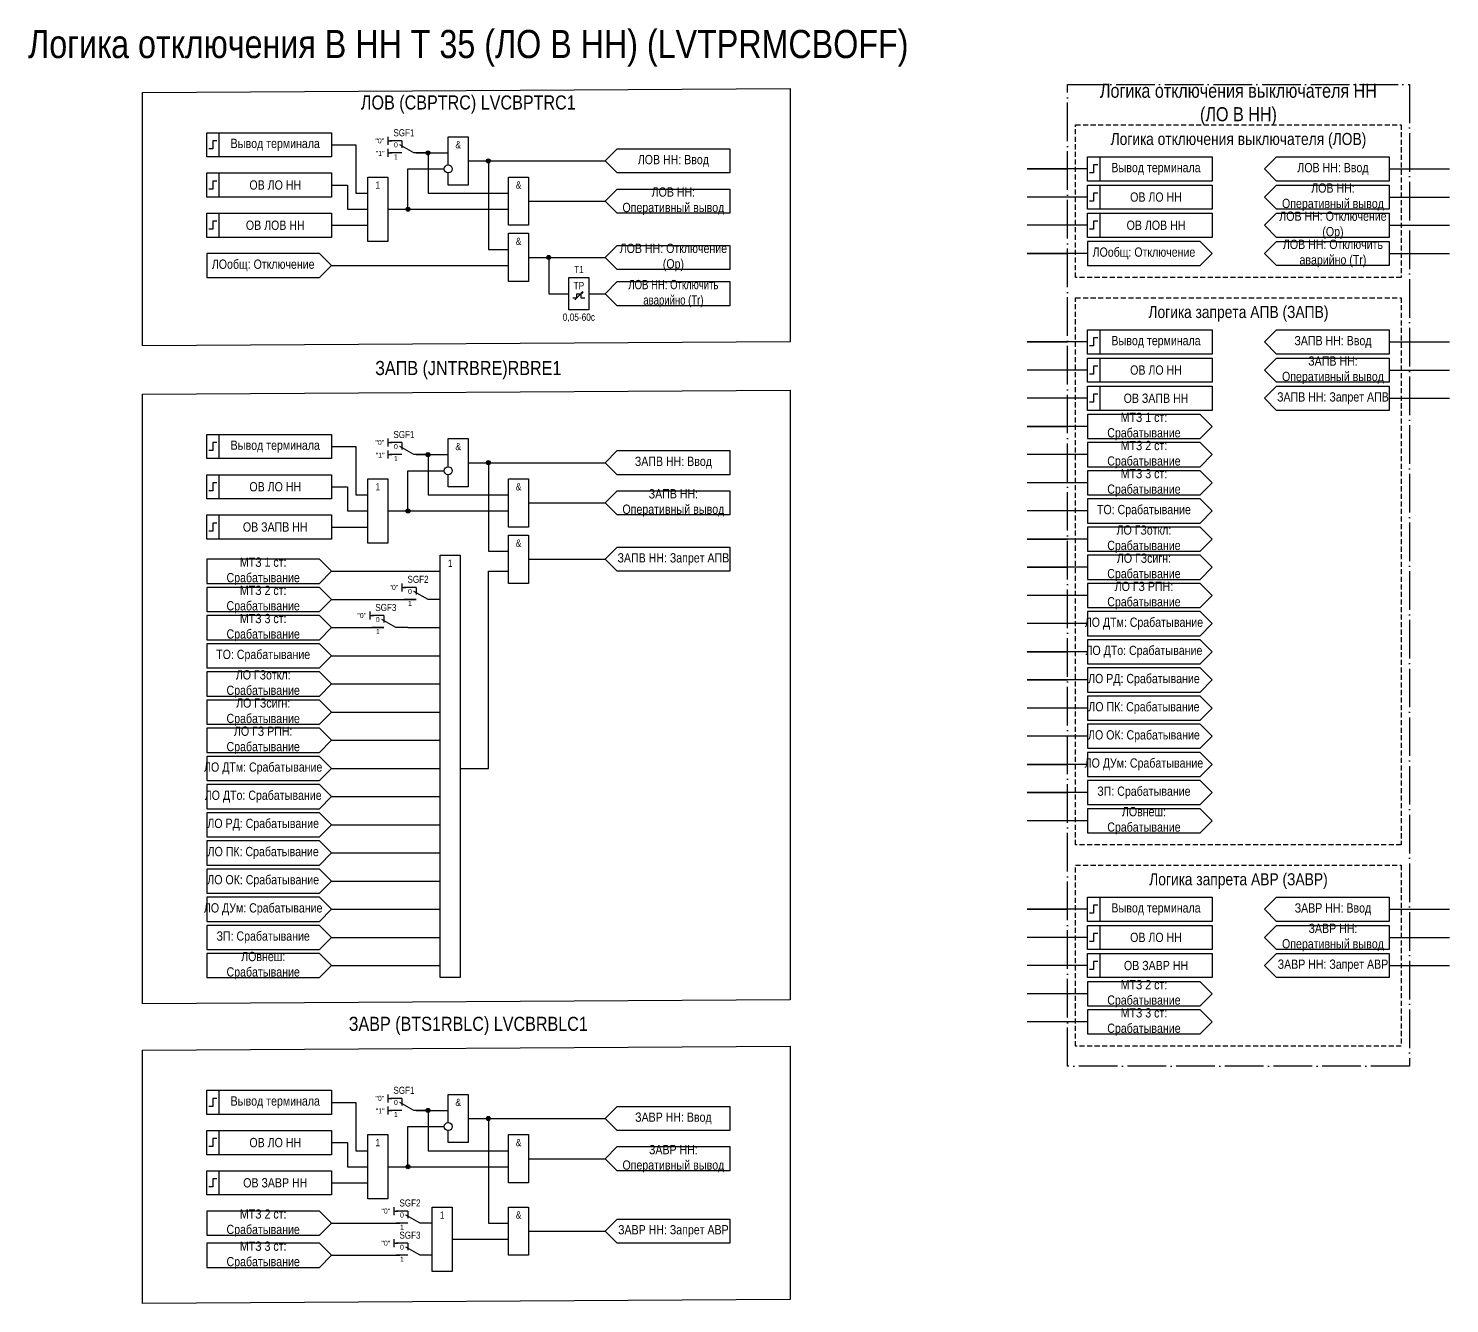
# Model space of a CAD drawing. Header units: millimetres. Extents: x -501 to 482, y 0 to 317.
# Drawn here: x -501.4 to -148, y 0 to 316.9 of the extents above; entities that cross this region are included whole.
import ezdxf
from ezdxf.enums import TextEntityAlignment as Align

# ---------------------------------------------------------------- set-up
doc = ezdxf.new("R2010")
doc.units = ezdxf.units.MM
doc.linetypes.add('ACAD_ISO04W100', pattern=[30, 24, -3, 0, -3])
doc.linetypes.add('штриховая2', pattern=[0.375, 0.25, -0.125])
doc.layers.add('TEXT', color=7, linetype='Continuous', lineweight=25)
doc.layers.add('Основная', color=7, linetype='Continuous')
doc.styles.add('2.5_Gost_RD', font='ARIALN.TTF', dxfattribs={"height": 2.5})
doc.styles.add('3.5_Gost_RD', font='ARIALN.TTF', dxfattribs={"height": 3.5})
doc.styles.add('Вывод', font='ARIALN.TTF', dxfattribs={"height": 2.5})
doc.styles.add('Компонент', font='ARIALN.TTF', dxfattribs={"height": 3.5})

# ---------------------------------------------------------------- blocks, each defined once
blk = doc.blocks.new('Точка')
at = {"ltscale": 100}
h = blk.add_hatch(color=256, dxfattribs=at)
h.dxf.hatch_style = 1
edge = h.paths.add_edge_path()
edge.add_arc((0, 0), 0.5, 0, 360)
blk.add_circle((0, 0), 0.5, dxfattribs=at)
blk = doc.blocks.new('*U958')
at = {"layer": 'Основная', "color": 0}
blk.add_line((0, 0), (7, 4), dxfattribs=at)
at = {"layer": 'Основная', "ltscale": 0.35}
blk.add_line((6, 6), (6, 2.5), dxfattribs=at)
blk = doc.blocks.new('*U985')
at = {"layer": 'Основная', "color": 0}
for p, q in [((-3, 6), (-9, 6)), ((-3, 0), (-9, 0)), ((9, 0), (3, 0))]:
    blk.add_line(p, q, dxfattribs=at)
at = {"layer": 'Основная', "ltscale": 0.25, "xscale": -1}
blk.add_blockref('*U958', (3, 0), dxfattribs=at)
at = {"layer": 'Основная'}
for tag, height, style, p in [('В1', 2.5, 'Вывод', (-14, 6)), ('ОУ', 3.5, 'Компонент', (-2, 10)), ('В2', 2.5, 'Вывод', (-6, 4)), ('В3', 2.5, 'Вывод', (-6, -2))]:
    blk.add_attdef(tag, text='', height=height, dxfattribs=dict(at, style=style)).set_placement(p, align=Align.MIDDLE_CENTER)

msp = doc.modelspace()

# ---------------------------------------------------------------- linework, layer by layer
at = {"ltscale": 100}
for p, q in [((-412, 290), (-412, 288)), ((-412, 289), (-411, 289)), ((-412, 287), (-412, 285)), ((-412, 286), (-411, 286)), ((-238, 282), (-253, 282)), ((-253, 282), (-243, 282)), ((-163, 282), (-148, 282)), ((-238, 275), (-253, 275)), ((-163, 275), (-148, 275)), ((-238, 268), (-253, 268)), ((-163, 268), (-148, 268)), ((-355, 263), (-358, 260)), ((-358, 260), (-355, 257)), ((-238, 261), (-253, 261)), ((-253, 261), (-243, 261)), ((-163, 261), (-148, 261)), ((-365.5, 249.5), (-363.5, 251.5)), ((-363.5, 251.5), (-364.01, 251.25)), ((-363.5, 251.5), (-363.74, 251.02)), ((-238, 239), (-253, 239)), ((-253, 239), (-243, 239)), ((-163, 239), (-148, 239)), ((-238, 232), (-253, 232)), ((-163, 232), (-148, 232)), ((-238, 225), (-253, 225)), ((-163, 225), (-148, 225)), ((-238, 218), (-253, 218)), ((-253, 218), (-243, 218)), ((-412, 215), (-412, 213)), ((-412, 214), (-411, 214)), ((-412, 212), (-412, 210)), ((-412, 211), (-411, 211)), ((-238, 211), (-253, 211)), ((-238, 204), (-253, 204)), ((-238, 197), (-253, 197)), ((-355, 188), (-358, 185)), ((-238, 190), (-253, 190)), ((-253, 190), (-243, 190)), ((-358, 185), (-355, 182)), ((-238, 183), (-253, 183)), ((-253, 183), (-243, 183)), ((-408.5, 179), (-408.5, 177)), ((-408.5, 178), (-407.5, 178)), ((-408.5, 175), (-407.5, 175)), ((-238, 176), (-253, 176)), ((-416.5, 172), (-416.5, 170)), ((-416.5, 171), (-415.5, 171)), ((-416.5, 168), (-415.5, 168)), ((-407, 168), (-399, 168)), ((-238, 169), (-253, 169)), ((-238, 162), (-253, 162)), ((-253, 162), (-243, 162)), ((-238, 155), (-253, 155)), ((-253, 155), (-243, 155)), ((-238, 148), (-253, 148)), ((-238, 141), (-253, 141)), ((-238, 134), (-253, 134)), ((-253, 134), (-243, 134)), ((-238, 127), (-253, 127)), ((-253, 127), (-243, 127)), ((-238, 120), (-253, 120)), ((-238, 98), (-253, 98)), ((-253, 98), (-243, 98)), ((-163, 98), (-148, 98)), ((-238, 91), (-253, 91)), ((-163, 91), (-148, 91)), ((-191, 87), (-194, 84)), ((-238, 84), (-253, 84)), ((-194, 84), (-191, 81)), ((-163, 84), (-148, 84)), ((-238, 77), (-253, 77)), ((-238, 70), (-253, 70)), ((-412, 52), (-412, 50)), ((-412, 51), (-411, 51)), ((-412, 49), (-412, 47)), ((-412, 48), (-411, 48)), ((-410.5, 24), (-410.5, 22)), ((-410.5, 23), (-409.5, 23)), ((-410.5, 20), (-409.5, 20)), ((-355, 21), (-358, 18)), ((-358, 18), (-355, 15)), ((-410.5, 16), (-410.5, 14)), ((-410.5, 15), (-409.5, 15)), ((-410.5, 12), (-409.5, 12))]:
    msp.add_line(p, q, dxfattribs=at)
at = {"color": 2, "ltscale": 100}
for points in [[(-473, 301), (-312, 302), (-312, 239), (-473, 238)], [(-473, 226), (-312, 227), (-312, 75.5), (-473, 74.5)], [(-473, 63), (-312, 64), (-312, 1), (-473, 0)]]:
    msp.add_lwpolyline(points, close=True, dxfattribs=at)
at = {"color": 251, "linetype": 'ACAD_ISO04W100', "lineweight": 30, "ltscale": 0.4, "true_color": 0x58595b}
msp.add_lwpolyline([(-243, 303), (-158, 303), (-158, 59), (-243, 59)], close=True, dxfattribs=at)
at = {"ltscale": 100}
for points in [[(-457, 291), (-454, 291), (-454, 285), (-457, 285)], [(-457, 291), (-426, 291), (-426, 285), (-457, 285)], [(-238, 285), (-235, 285), (-235, 279), (-238, 279)], [(-238, 285), (-207, 285), (-207, 279), (-238, 279)], [(-457, 281), (-454, 281), (-454, 275), (-457, 275)], [(-457, 281), (-426, 281), (-426, 275), (-457, 275)], [(-417, 280), (-412, 280), (-412, 264), (-417, 264)], [(-382, 280), (-377, 280), (-377, 268), (-382, 268)], [(-238, 278), (-235, 278), (-235, 272), (-238, 272)], [(-238, 278), (-207, 278), (-207, 272), (-238, 272)], [(-457, 271), (-454, 271), (-454, 265), (-457, 265)], [(-457, 271), (-426, 271), (-426, 265), (-457, 265)], [(-238, 271), (-235, 271), (-235, 265), (-238, 265)], [(-238, 271), (-207, 271), (-207, 265), (-238, 265)], [(-382, 266), (-377, 266), (-377, 254), (-382, 254)], [(-367, 255), (-362, 255), (-362, 247), (-367, 247)], [(-238, 242), (-235, 242), (-235, 236), (-238, 236)], [(-238, 242), (-207, 242), (-207, 236), (-238, 236)], [(-238, 235), (-235, 235), (-235, 229), (-238, 229)], [(-238, 235), (-207, 235), (-207, 229), (-238, 229)], [(-238, 228), (-235, 228), (-235, 222), (-238, 222)], [(-238, 228), (-207, 228), (-207, 222), (-238, 222)], [(-457, 216), (-454, 216), (-454, 210), (-457, 210)], [(-457, 216), (-426, 216), (-426, 210), (-457, 210)], [(-457, 206), (-454, 206), (-454, 200), (-457, 200)], [(-457, 206), (-426, 206), (-426, 200), (-457, 200)], [(-417, 205), (-412, 205), (-412, 189), (-417, 189)], [(-382, 205), (-377, 205), (-377, 193), (-382, 193)], [(-457, 196), (-454, 196), (-454, 190), (-457, 190)], [(-457, 196), (-426, 196), (-426, 190), (-457, 190)], [(-382, 191), (-377, 191), (-377, 179), (-382, 179)], [(-399, 186), (-394, 186), (-394, 81), (-399, 81)], [(-238, 101), (-235, 101), (-235, 95), (-238, 95)], [(-238, 101), (-207, 101), (-207, 95), (-238, 95)], [(-238, 94), (-235, 94), (-235, 88), (-238, 88)], [(-238, 94), (-207, 94), (-207, 88), (-238, 88)], [(-238, 87), (-235, 87), (-235, 81), (-238, 81)], [(-238, 87), (-207, 87), (-207, 81), (-238, 81)], [(-457, 53), (-454, 53), (-454, 47), (-457, 47)], [(-457, 53), (-426, 53), (-426, 47), (-457, 47)], [(-457, 43), (-454, 43), (-454, 37), (-457, 37)], [(-457, 43), (-426, 43), (-426, 37), (-457, 37)], [(-417, 42), (-412, 42), (-412, 26), (-417, 26)], [(-382, 42), (-377, 42), (-377, 30), (-382, 30)], [(-457, 33), (-454, 33), (-454, 27), (-457, 27)], [(-457, 33), (-426, 33), (-426, 27), (-457, 27)], [(-401, 24), (-396, 24), (-396, 8), (-401, 8)], [(-382, 24), (-377, 24), (-377, 12), (-382, 12)]]:
    msp.add_lwpolyline(points, close=True, dxfattribs=at)
for points in [[(-397, 283), (-397, 290), (-392, 290), (-392, 278), (-397, 278), (-397, 281)], [(-426, 288), (-420, 288), (-420, 276), (-417, 276)], [(-358, 284), (-355, 287), (-327, 287), (-327, 281), (-355, 281), (-358, 284)], [(-405, 286), (-397, 286)], [(-405, 286), (-402, 286), (-402, 276), (-382, 276)], [(-392, 284), (-358, 284)], [(-392, 284), (-387, 284), (-387, 262), (-382, 262)], [(-194, 282), (-191, 285), (-163, 285), (-163, 279), (-191, 279), (-194, 282)], [(-412, 272), (-407, 272), (-407, 282), (-398, 282)], [(-426, 278), (-422, 278), (-422, 272), (-417, 272)], [(-358, 274), (-355, 277), (-327, 277), (-327, 271), (-355, 271), (-358, 274)], [(-194, 275), (-191, 278), (-163, 278), (-163, 272), (-191, 272), (-194, 275)], [(-377, 274), (-358, 274)], [(-412, 272), (-382, 272)], [(-426, 268), (-417, 268)], [(-358, 260), (-355, 263), (-327, 263), (-327, 257), (-355, 257), (-358, 260)], [(-207, 261), (-210, 264), (-238, 264), (-238, 258), (-210, 258), (-207, 261)], [(-426, 258), (-429, 261), (-457, 261), (-457, 255), (-429, 255), (-426, 258)], [(-426, 258), (-382, 258)], [(-377, 260), (-358, 260)], [(-377, 260), (-372, 260), (-372, 251), (-367, 251)], [(-366, 250), (-365, 250), (-365, 251), (-364, 251), (-364, 250), (-363, 250)], [(-362, 251), (-358, 251)], [(-358, 251), (-355, 254), (-327, 254), (-327, 248), (-355, 248), (-358, 251)], [(-194, 239), (-191, 242), (-163, 242), (-163, 236), (-191, 236), (-194, 239)], [(-194, 232), (-191, 235), (-163, 235), (-163, 229), (-191, 229), (-194, 232)], [(-207, 218), (-210, 221), (-238, 221), (-238, 215), (-210, 215), (-207, 218)], [(-426, 213), (-420, 213), (-420, 201), (-417, 201)], [(-397, 208), (-397, 215), (-392, 215), (-392, 203), (-397, 203), (-397, 206)], [(-207, 211), (-210, 214), (-238, 214), (-238, 208), (-210, 208), (-207, 211)], [(-405, 211), (-397, 211)], [(-405, 211), (-402, 211), (-402, 201), (-382, 201)], [(-392, 209), (-358, 209)], [(-392, 209), (-387, 209), (-387, 187), (-382, 187)], [(-358, 209), (-355, 212), (-327, 212), (-327, 206), (-355, 206), (-358, 209)], [(-412, 197), (-407, 197), (-407, 207), (-398, 207)], [(-207, 204), (-210, 207), (-238, 207), (-238, 201), (-210, 201), (-207, 204)], [(-426, 203), (-422, 203), (-422, 197), (-417, 197)], [(-358, 199), (-355, 202), (-327, 202), (-327, 196), (-355, 196), (-358, 199)], [(-377, 199), (-358, 199)], [(-207, 197), (-210, 200), (-238, 200), (-238, 194), (-210, 194), (-207, 197)], [(-412, 197), (-382, 197)], [(-426, 193), (-417, 193)], [(-207, 190), (-210, 193), (-238, 193), (-238, 187), (-210, 187), (-207, 190)], [(-358, 185), (-355, 188), (-327, 188), (-327, 182), (-355, 182), (-358, 185)], [(-426, 182), (-429, 185), (-457, 185), (-457, 179), (-429, 179), (-426, 182)], [(-377, 185), (-358, 185)], [(-207, 183), (-210, 186), (-238, 186), (-238, 180), (-210, 180), (-207, 183)], [(-426, 182), (-399, 182)], [(-394, 133), (-387, 133), (-387, 182), (-382, 182)], [(-426, 175), (-429, 178), (-457, 178), (-457, 172), (-429, 172), (-426, 175)], [(-207, 176), (-210, 179), (-238, 179), (-238, 173), (-210, 173), (-207, 176)], [(-426, 175), (-405, 175)], [(-426, 168), (-429, 171), (-457, 171), (-457, 165), (-429, 165), (-426, 168)], [(-207, 169), (-210, 172), (-238, 172), (-238, 166), (-210, 166), (-207, 169)], [(-426, 168), (-413, 168)], [(-426, 161), (-429, 164), (-457, 164), (-457, 158), (-429, 158), (-426, 161)], [(-207, 162), (-210, 165), (-238, 165), (-238, 159), (-210, 159), (-207, 162)], [(-426, 161), (-399, 161)], [(-426, 154), (-429, 157), (-457, 157), (-457, 151), (-429, 151), (-426, 154)], [(-207, 155), (-210, 158), (-238, 158), (-238, 152), (-210, 152), (-207, 155)], [(-426, 154), (-399, 154)], [(-426, 147), (-429, 150), (-457, 150), (-457, 144), (-429, 144), (-426, 147)], [(-207, 148), (-210, 151), (-238, 151), (-238, 145), (-210, 145), (-207, 148)], [(-426, 147), (-399, 147)], [(-426, 140), (-429, 143), (-457, 143), (-457, 137), (-429, 137), (-426, 140)], [(-207, 141), (-210, 144), (-238, 144), (-238, 138), (-210, 138), (-207, 141)], [(-426, 140), (-399, 140)], [(-426, 133), (-429, 136), (-457, 136), (-457, 130), (-429, 130), (-426, 133)], [(-207, 134), (-210, 137), (-238, 137), (-238, 131), (-210, 131), (-207, 134)], [(-426, 133), (-399, 133)], [(-426, 126), (-429, 129), (-457, 129), (-457, 123), (-429, 123), (-426, 126)], [(-207, 127), (-210, 130), (-238, 130), (-238, 124), (-210, 124), (-207, 127)], [(-426, 126), (-399, 126)], [(-426, 119), (-429, 122), (-457, 122), (-457, 116), (-429, 116), (-426, 119)], [(-207, 120), (-210, 123), (-238, 123), (-238, 117), (-210, 117), (-207, 120)], [(-426, 119), (-399, 119)], [(-426, 112), (-429, 115), (-457, 115), (-457, 109), (-429, 109), (-426, 112)], [(-426, 112), (-399, 112)], [(-426, 105), (-429, 108), (-457, 108), (-457, 102), (-429, 102), (-426, 105)], [(-426, 105), (-399, 105)], [(-426, 98), (-429, 101), (-457, 101), (-457, 95), (-429, 95), (-426, 98)], [(-194, 98), (-191, 101), (-163, 101), (-163, 95), (-191, 95), (-194, 98)], [(-426, 98), (-399, 98)], [(-426, 91), (-429, 94), (-457, 94), (-457, 88), (-429, 88), (-426, 91)], [(-194, 91), (-191, 94), (-163, 94), (-163, 88), (-191, 88), (-194, 91)], [(-426, 91), (-399, 91)], [(-426, 84), (-429, 87), (-457, 87), (-457, 81), (-429, 81), (-426, 84)], [(-194, 84), (-191, 87), (-163, 87), (-163, 81), (-191, 81), (-194, 84)], [(-426, 84), (-399, 84)], [(-207, 77), (-210, 80), (-238, 80), (-238, 74), (-210, 74), (-207, 77)], [(-207, 70), (-210, 73), (-238, 73), (-238, 67), (-210, 67), (-207, 70)], [(-426, 50), (-420, 50), (-420, 38), (-417, 38)], [(-397, 45), (-397, 52), (-392, 52), (-392, 40), (-397, 40), (-397, 43)], [(-405, 48), (-397, 48)], [(-405, 48), (-402, 48), (-402, 38), (-382, 38)], [(-392, 46), (-358, 46)], [(-392, 46), (-387, 46), (-387, 20), (-382, 20)], [(-358, 46), (-355, 49), (-327, 49), (-327, 43), (-355, 43), (-358, 46)], [(-412, 34), (-407, 34), (-407, 44), (-398, 44)], [(-426, 40), (-422, 40), (-422, 34), (-417, 34)], [(-358, 36), (-355, 39), (-327, 39), (-327, 33), (-355, 33), (-358, 36)], [(-377, 36), (-358, 36)], [(-412, 34), (-382, 34)], [(-426, 30), (-417, 30)], [(-426, 20), (-429, 23), (-457, 23), (-457, 17), (-429, 17), (-426, 20)], [(-426, 20), (-409, 20)], [(-377, 18), (-358, 18)], [(-358, 18), (-355, 21), (-327, 21), (-327, 15), (-355, 15), (-358, 18)], [(-426, 12), (-429, 15), (-457, 15), (-457, 9), (-429, 9), (-426, 12)], [(-396, 16), (-382, 16)], [(-426, 12), (-409, 12)]]:
    msp.add_lwpolyline(points, dxfattribs=at)
at = {"linetype": 'штриховая2', "ltscale": 5}
for points in [[(-241, 293), (-160, 293), (-160, 255), (-241, 255)], [(-241, 250), (-160, 250), (-160, 114), (-241, 114)], [(-241, 109), (-160, 109), (-160, 64), (-241, 64)]]:
    msp.add_lwpolyline(points, close=True, dxfattribs=at)
at = {"lineweight": 30, "ltscale": 100}
for points in [[(-454.5, 289), (-455.5, 289), (-455.5, 287), (-456.5, 287)], [(-235.5, 283), (-236.5, 283), (-236.5, 281), (-237.5, 281)], [(-454.5, 279), (-455.5, 279), (-455.5, 277), (-456.5, 277)], [(-235.5, 276), (-236.5, 276), (-236.5, 274), (-237.5, 274)], [(-454.5, 269), (-455.5, 269), (-455.5, 267), (-456.5, 267)], [(-235.5, 269), (-236.5, 269), (-236.5, 267), (-237.5, 267)], [(-235.5, 240), (-236.5, 240), (-236.5, 238), (-237.5, 238)], [(-235.5, 233), (-236.5, 233), (-236.5, 231), (-237.5, 231)], [(-235.5, 226), (-236.5, 226), (-236.5, 224), (-237.5, 224)], [(-454.5, 214), (-455.5, 214), (-455.5, 212), (-456.5, 212)], [(-454.5, 204), (-455.5, 204), (-455.5, 202), (-456.5, 202)], [(-454.5, 194), (-455.5, 194), (-455.5, 192), (-456.5, 192)], [(-235.5, 99), (-236.5, 99), (-236.5, 97), (-237.5, 97)], [(-235.5, 92), (-236.5, 92), (-236.5, 90), (-237.5, 90)], [(-235.5, 85), (-236.5, 85), (-236.5, 83), (-237.5, 83)], [(-454.5, 51), (-455.5, 51), (-455.5, 49), (-456.5, 49)], [(-454.5, 41), (-455.5, 41), (-455.5, 39), (-456.5, 39)], [(-454.5, 31), (-455.5, 31), (-455.5, 29), (-456.5, 29)]]:
    msp.add_lwpolyline(points, dxfattribs=at)
for centre in [(-397, 282), (-397, 207), (-397, 44)]:
    msp.add_circle(centre, 1)
at = {"layer": 'Основная', "ltscale": 100}
for points in [[(-163, 271), (-163, 265), (-191, 265), (-194, 268), (-191, 271)], [(-163, 264), (-163, 258), (-191, 258), (-194, 261), (-191, 264)], [(-163, 228), (-163, 222), (-191, 222), (-194, 225), (-191, 228)]]:
    msp.add_lwpolyline(points, close=True, dxfattribs=at)

# ---------------------------------------------------------------- block references
at = {"ltscale": 100}
for p in [(-402, 286), (-387, 284), (-407, 272), (-372, 260), (-402, 211), (-387, 209), (-407, 197), (-402, 48), (-387, 46), (-407, 34)]:
    msp.add_blockref('Точка', p, dxfattribs=at)
at = {"layer": 'Основная', "ltscale": 0.25, "xscale": 0.5, "yscale": 0.5, "zscale": 0.5}
for p, values in [((-407, 286), {'ОУ': 'SGF1', 'В1': '"0"', 'В2': '0', 'В3': '1'}), ((-407, 211), {'ОУ': 'SGF1', 'В1': '"0"', 'В2': '0', 'В3': '1'}), ((-403.5, 175), {'ОУ': 'SGF2', 'В1': '"0"', 'В2': '0', 'В3': '1'}), ((-411.5, 168), {'ОУ': 'SGF3', 'В1': '"0"', 'В2': '0', 'В3': '1'}), ((-407, 48), {'ОУ': 'SGF1', 'В1': '"0"', 'В2': '0', 'В3': '1'}), ((-405.5, 20), {'ОУ': 'SGF2', 'В1': '"0"', 'В2': '0', 'В3': '1'}), ((-405.5, 12), {'ОУ': 'SGF3', 'В1': '"0"', 'В2': '0', 'В3': '1'})]:
    msp.add_blockref('*U985', p, dxfattribs=at).add_auto_attribs(values)

# ---------------------------------------------------------------- texts
at = {"color": 2, "ltscale": 100, "insert": (-392, 312), "char_height": 7, "width": 218.5721, "attachment_point": 5, "style": '3.5_Gost_RD'}
msp.add_mtext('{\\C3;Логика отключения В НН Т 35 (ЛО В НН) (LVTPRMCBOFF)}', dxfattribs=at)
at = {"ltscale": 100, "attachment_point": 5}
for s, insert, char_height, width, style in [('ЛОВ (CBPTRC) {\\C6;LVCBPTRC1}', (-392, 298), 3.5, 140, '3.5_Gost_RD'), ('Вывод терминала', (-440, 288), 2.3, 28, '2.5_Gost_RD'), ('&', (-394.5, 288), 1.8, 5, '2.5_Gost_RD'), ('1', (-414.5, 278), 1.8, 5, '2.5_Gost_RD'), ('&', (-379.5, 278), 1.8, 5, '2.5_Gost_RD'), ('&', (-379.5, 264), 1.8, 5, '2.5_Gost_RD'), ('T1', (-364.5, 257), 1.8, 5, '2.5_Gost_RD'), ('TP', (-364.5, 253), 1.8, 5, '2.5_Gost_RD'), ('0,05-60с', (-364.5, 245), 1.8, 5, '2.5_Gost_RD'), ('ЗАПВ (JNTRBRE){\\C6;RBRE1}', (-392, 232), 3.5, 140, '3.5_Gost_RD'), ('МТЗ 1 ст: Срабатывание ', (-224, 218), 2.3, 28, '2.5_Gost_RD'), ('Вывод терминала', (-440, 213), 2.3, 28, '2.5_Gost_RD'), ('&', (-394.5, 213), 1.8, 5, '2.5_Gost_RD'), ('МТЗ 2 ст: Срабатывание ', (-224, 211), 2.3, 28, '2.5_Gost_RD'), ('МТЗ 3 ст: Срабатывание ', (-224, 204), 2.3, 28, '2.5_Gost_RD'), ('1', (-414.5, 203), 1.8, 5, '2.5_Gost_RD'), ('&', (-379.5, 203), 1.8, 5, '2.5_Gost_RD'), ('&', (-379.5, 189), 1.8, 5, '2.5_Gost_RD'), ('МТЗ 1 ст: Срабатывание ', (-443, 182), 2.3, 28, '2.5_Gost_RD'), ('1', (-396.5, 184), 1.8, 5, '2.5_Gost_RD'), ('МТЗ 2 ст: Срабатывание ', (-443, 175), 2.3, 28, '2.5_Gost_RD'), ('МТЗ 3 ст: Срабатывание ', (-443, 168), 2.3, 28, '2.5_Gost_RD'), ('ЛО ПК: Срабатывание', (-224, 148), 2.3, 28, '2.5_Gost_RD'), ('ЛО ОК: Срабатывание', (-224, 141), 2.3, 28, '2.5_Gost_RD'), ('ЛО ДУм: Срабатывание', (-224, 134), 2.3, 28, '2.5_Gost_RD'), ('ЛО ПК: Срабатывание', (-443, 112), 2.3, 28, '2.5_Gost_RD'), ('ЛО ОК: Срабатывание', (-443, 105), 2.3, 28, '2.5_Gost_RD'), ('ЛО ДУм: Срабатывание', (-443, 98), 2.3, 28, '2.5_Gost_RD'), ('МТЗ 2 ст: Срабатывание ', (-224, 77), 2.3, 28, '2.5_Gost_RD'), ('ЗАВР (BTS1RBLC) {\\C6;LVCBRBLC1}', (-392, 69), 3.5, 140, '3.5_Gost_RD'), ('МТЗ 3 ст: Срабатывание ', (-224, 70), 2.3, 28, '2.5_Gost_RD'), ('Вывод терминала', (-440, 50), 2.3, 28, '2.5_Gost_RD'), ('&', (-394.5, 50), 1.8, 5, '2.5_Gost_RD'), ('1', (-414.5, 40), 1.8, 5, '2.5_Gost_RD'), ('&', (-379.5, 40), 1.8, 5, '2.5_Gost_RD'), ('МТЗ 2 ст: Срабатывание ', (-443, 20), 2.3, 28, '2.5_Gost_RD'), ('1', (-398.5, 22), 1.8, 5, '2.5_Gost_RD'), ('&', (-379.5, 22), 1.8, 5, '2.5_Gost_RD'), ('МТЗ 3 ст: Срабатывание ', (-443, 12), 2.3, 28, '2.5_Gost_RD')]:
    msp.add_mtext(s, dxfattribs=dict(at, insert=insert, char_height=char_height, width=width, style=style))
at = {"color": 30, "ltscale": 100, "attachment_point": 5, "style": '3.5_Gost_RD'}
for s, insert, char_height, width in [('Логика отключения выключателя НН (ЛО В НН)', (-200.5, 298), 3.5, 76.6201), ('Логика отключения выключателя (ЛОВ)', (-200.5, 289), 3, 81), ('Логика запрета АПВ (ЗАПВ)', (-200.5, 246), 3, 81), ('Логика запрета АВР (ЗАВР)', (-200.5, 105), 3, 81)]:
    msp.add_mtext(s, dxfattribs=dict(at, insert=insert, char_height=char_height, width=width))
at = {"ltscale": 100, "char_height": 1.25, "attachment_point": 1, "style": '3.5_Gost_RD'}
for insert in [(-415, 286.5), (-415, 211.5), (-415, 48.5)]:
    msp.add_mtext_dynamic_manual_height_columns('"1"', width=2, gutter_width=17.5, heights=[0], dxfattribs=dict(at, insert=insert))
at = {"color": 0, "ltscale": 100, "char_height": 2.3, "width": 28, "attachment_point": 5, "style": '2.5_Gost_RD'}
for insert in [(-221, 282), (-221, 239), (-221, 98)]:
    msp.add_mtext('{\\C256;Вывод терминала}', dxfattribs=dict(at, insert=insert))
at = {"layer": 'TEXT', "ltscale": 100, "char_height": 2.3, "attachment_point": 5, "style": '2.5_Gost_RD'}
for s, insert, width in [('ЛОВ НН: Ввод', (-341, 284), 28), ('ЛОВ НН: Ввод', (-177, 282), 28), ('ЛОВ НН: Оперативный вывод', (-341, 274), 28), ('ЛОВ НН: Оперативный вывод', (-177, 275), 28), ('ЛОВ НН: Отключение (Op)', (-177, 268), 28), ('ЛОВ НН: Отключение (Op)', (-341, 260), 28), ('ЛОВ НН: Отключить аварийно (Tr)', (-177, 261), 29.7284), ('{\\W0.9;ЛОВ НН: Отключить аварийно (Tr)}', (-341, 251), 29.7284), ('ЗАПВ НН: Ввод', (-177, 239), 28), ('ЗАПВ НН: Оперативный вывод', (-177, 232), 28), ('ЗАПВ НН: Запрет АПВ', (-177, 225), 28), ('ЗАПВ НН: Ввод', (-341, 209), 28), ('ЗАПВ НН: Оперативный вывод', (-341, 199), 28), ('ЛО ГЗоткл: Срабатывание', (-224, 190), 28), ('ЗАПВ НН: Запрет АПВ', (-341, 185), 28), ('ЛО ГЗсигн: Срабатывание', (-224, 183), 28), ('ЛО ГЗ РПН: Срабатывание', (-224, 176), 28), ('ЛО ГЗоткл: Срабатывание', (-443, 154), 28), ('ЛО ГЗсигн: Срабатывание', (-443, 147), 28), ('ЛО ГЗ РПН: Срабатывание', (-443, 140), 28), ('ЗП: Срабатывание', (-224, 127), 28), ('ЛОвнеш: Срабатывание', (-224, 120), 28), ('ЗАВР НН: Ввод', (-177, 98), 28), ('ЗП: Срабатывание', (-443, 91), 28), ('ЗАВР НН: Оперативный вывод', (-177, 91), 28), ('ЛОвнеш: Срабатывание', (-443, 84), 28), ('ЗАВР НН: Запрет АВР', (-177, 84), 28), ('ЗАВР НН: Ввод', (-341, 46), 28), ('ЗАВР НН: Оперативный вывод', (-341, 36), 28), ('ЗАВР НН: Запрет АВР', (-341, 18), 28)]:
    msp.add_mtext(s, dxfattribs=dict(at, insert=insert, width=width))
at = {"layer": 'TEXT', "color": 0, "ltscale": 100, "char_height": 2.3, "width": 28, "attachment_point": 5, "style": '2.5_Gost_RD'}
for s, insert in [('{\\C256;ОВ ЛО НН}', (-440, 278)), ('{\\C256;ОВ ЛО НН}', (-221, 275)), ('{\\C256;ОВ ЛО НН}', (-221, 232)), ('{\\C256;ОВ ЛО НН}', (-440, 203)), ('{\\C256;ЛО ДТм: Срабатывание}', (-224, 169)), ('{\\C256;ЛО ДТо: Срабатывание}', (-224, 162)), ('{\\C256;ЛО РД: Срабатывание}', (-224, 155)), ('{\\C256;ЛО ДТм: Срабатывание}', (-443, 133)), ('{\\C256;ЛО ДТо: Срабатывание}', (-443, 126)), ('{\\C256;ЛО РД: Срабатывание}', (-443, 119)), ('{\\C256;ОВ ЛО НН}', (-221, 91)), ('{\\C256;ОВ ЛО НН}', (-440, 40))]:
    msp.add_mtext(s, dxfattribs=dict(at, insert=insert))
at = {"layer": 'Основная', "color": 0, "ltscale": 100, "char_height": 2.3, "width": 28, "attachment_point": 5, "style": '2.5_Gost_RD'}
for s, insert in [('{\\C256;ОВ ЛОВ НН}', (-440, 268)), ('{\\C256;ОВ ЛОВ НН}', (-221, 268)), ('{\\C256;ЛОобщ: Отключение}', (-224, 261)), ('{\\C256;ЛОобщ: Отключение}', (-443, 258)), ('{\\C256;ОВ ЗАПВ НН}', (-221, 225)), ('{\\C256;ТО: Срабатывание}', (-224, 197)), ('{\\C256;ОВ ЗАПВ НН}', (-440, 193)), ('{\\C256;ТО: Срабатывание}', (-443, 161)), ('{\\C256;ОВ ЗАВР НН}', (-221, 84)), ('{\\C256;ОВ ЗАВР НН}', (-440, 30))]:
    msp.add_mtext(s, dxfattribs=dict(at, insert=insert))

doc.saveas('drawing.dxf')
